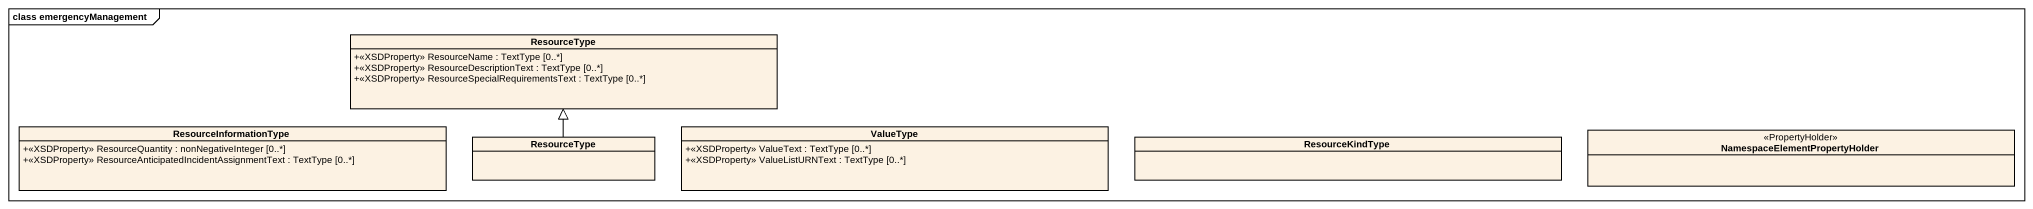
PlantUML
@startuml
mainframe class emergencyManagement
hide circle
hide empty members
skinparam classAttributeIconSize 0
class ResourceType {
  +<<XSDProperty>> ResourceName : TextType [0..*]
  +<<XSDProperty>> ResourceDescriptionText : TextType [0..*]
  +<<XSDProperty>> ResourceSpecialRequirementsText : TextType [0..*]
}
class ResourceInformationType {
  +<<XSDProperty>> ResourceQuantity : nonNegativeInteger [0..*]
  +<<XSDProperty>> ResourceAnticipatedIncidentAssignmentText : TextType [0..*]
}
class "ResourceType" as ResourceType_2
class ValueType {
  +<<XSDProperty>> ValueText : TextType [0..*]
  +<<XSDProperty>> ValueListURNText : TextType [0..*]
}
class ResourceKindType
class "NamespaceElementPropertyHolder" as NamespaceElementPropertyHold <<PropertyHolder>>
ResourceType_2 -up-|> ResourceType
@enduml
